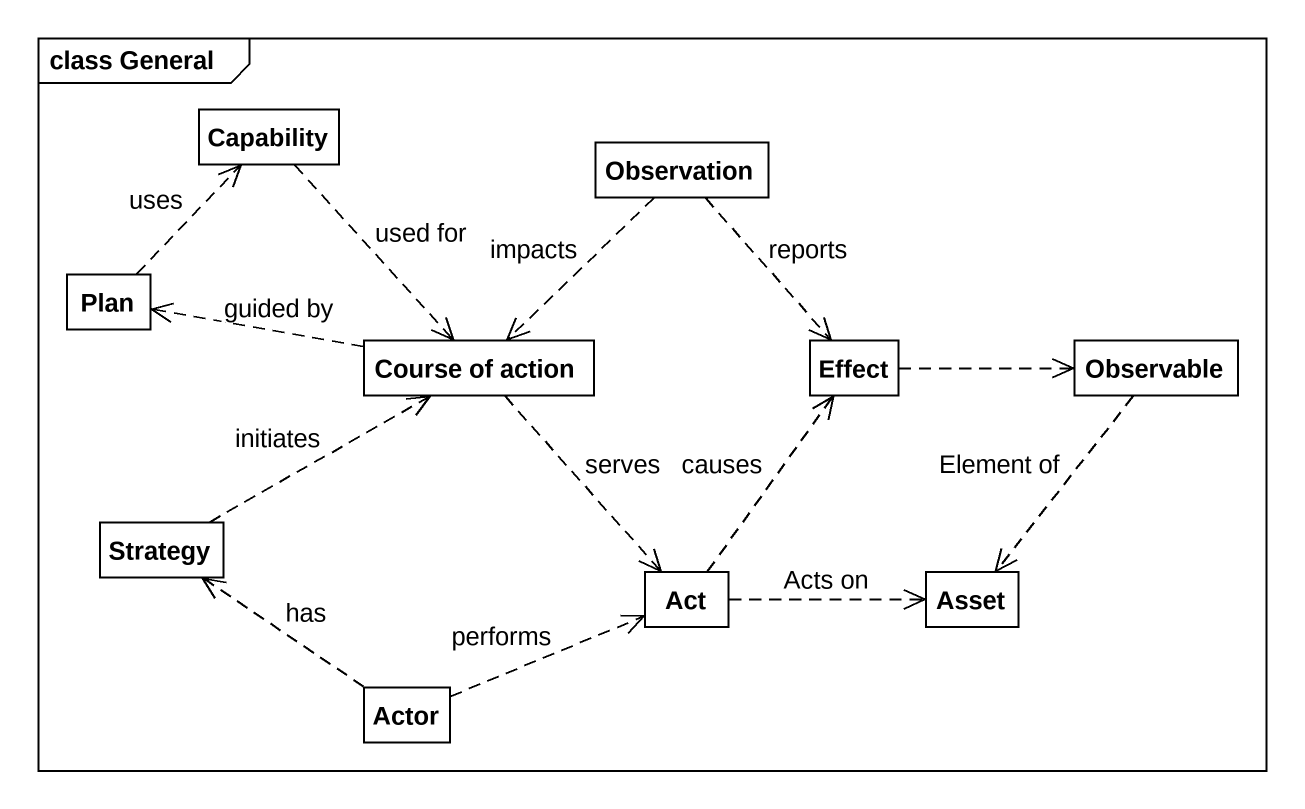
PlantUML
@startuml
mainframe class General
hide circle
hide empty members
class Capability
class Observation
class Plan
class "Course of action" as Course_of_action
class Effect
class Observable
class Strategy
class Act
class Asset
class "Actor" as Actor_
Capability ..> Course_of_action : used for
Observation ..> Course_of_action : impacts
Observation ..> Effect : reports
Plan .up.> Capability : uses
Course_of_action .left.> Plan : guided by
Course_of_action ..> Act : serves
Effect .right.> Observable
Observable ..> Asset : Element of
Strategy .right.> Course_of_action : initiates
Act .up.> Effect : causes
Act .right.> Asset : Acts on
Actor_ .up.> Strategy : has
Actor_ .right.> Act : performs
@enduml
